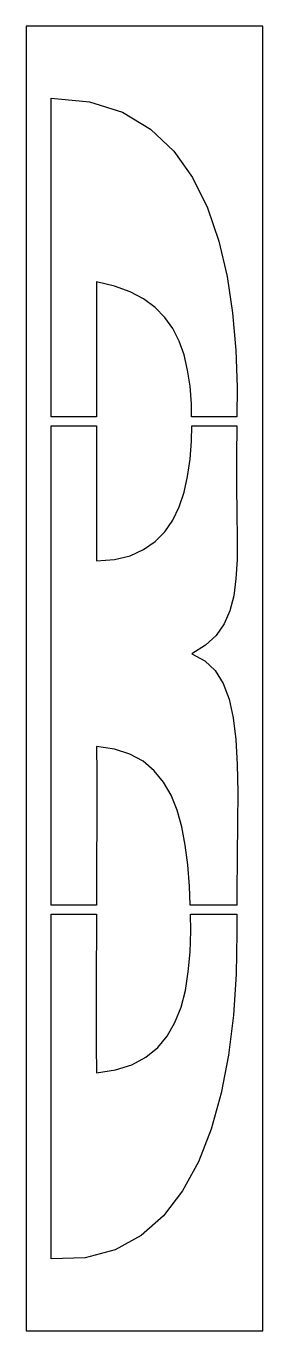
# Model space of a CAD drawing. Extents: x 0 to 20, y 0 to 110.
import ezdxf

# ---------------------------------------------------------------- set-up
doc = ezdxf.new("R2010")
doc.units = 0
doc.layers.add('CUT', color=7, linetype='Continuous')
doc.layers.add('OUTSIDE', color=1, linetype='Continuous')

msp = doc.modelspace()

# ---------------------------------------------------------------- linework, layer by layer
at = {"layer": 'CUT'}
for points in [[(17.4431, 85.8161), (17.7175, 82.6801), (17.8253, 79.5735), (17.8089, 77.0487), (13.982, 77.0487), (13.9543, 78.1623), (13.8465, 79.6323), (13.6407, 81.0043), (13.3467, 82.2783), (12.9351, 83.4445), (12.3961, 84.5029), (11.7199, 85.4437), (10.9065, 86.2767), (9.9265, 87.0019), (8.7897, 87.5997), (7.4569, 88.0701), (5.9379, 88.4327), (5.9379, 86.4727), (5.9379, 84.5127), (5.9379, 82.5527), (5.9379, 80.5927), (5.9379, 78.6327), (5.9379, 77.0487), (2.1257, 77.0487), (2.1257, 79.4559), (2.1257, 87.6095), (2.1257, 95.7729), (2.1257, 103.9265), (5.3695, 103.6227), (8.1527, 102.7309), (10.5047, 101.3197), (12.4647, 99.4675), (14.0523, 97.2331), (15.3165, 94.6753), (16.2769, 91.8823), (16.9825, 88.9031)], [(17.8155, 65.0401), (17.7175, 63.4133), (17.5313, 61.9727), (17.2079, 60.7085), (16.7277, 59.6011), (16.0515, 58.6309), (15.1499, 57.7979), (13.9935, 57.0727), (15.1009, 56.4847), (15.9731, 55.6615), (16.6493, 54.5835), (17.1491, 53.2507), (17.4921, 51.6729), (17.7077, 49.8501), (17.8253, 47.7627), (17.8743, 45.4303), (17.8645, 42.8431), (17.8351, 40.0011), (17.8057, 36.9043), (17.8057, 35.8887), (13.8644, 35.8887), (13.7975, 37.5021), (13.6603, 39.2857), (13.4447, 40.9419), (13.1507, 42.4903), (12.7587, 43.8917), (12.2491, 45.1559), (11.6023, 46.2731), (10.8183, 47.2237), (9.8775, 48.0175), (8.7603, 48.6251), (7.4569, 49.0465), (5.9575, 49.2719), (5.9673, 46.9787), (5.9673, 44.6855), (5.9673, 42.3923), (5.9575, 40.0991), (5.9575, 37.8059), (5.9493, 35.8887), (2.1257, 35.8887), (2.1257, 38.6879), (2.1257, 46.8415), (2.1257, 54.9951), (2.1257, 63.1487), (2.1257, 71.3023), (2.1257, 76.2967), (5.9379, 76.2967), (5.9379, 74.7127), (5.9379, 72.7527), (5.9379, 70.7927), (5.9379, 68.8327), (5.9379, 66.8727), (5.9379, 64.9127), (7.4569, 65.0401), (8.7897, 65.3537), (9.9265, 65.8633), (10.9065, 66.5395), (11.7199, 67.3725), (12.3961, 68.3525), (12.9351, 69.4697), (13.3467, 70.6947), (13.6407, 72.0373), (13.8465, 73.4779), (13.9543, 74.9969), (13.9864, 76.2967), (17.802, 76.2967), (17.7665, 73.7523), (17.7763, 71.2141), (17.8057, 68.9307), (17.8253, 66.8727)], [(17.7469, 30.0639), (17.5215, 26.6143), (17.1001, 23.2529), (16.4827, 20.0385), (15.6399, 17.0201), (14.5521, 14.2565), (13.2193, 11.8065), (11.6121, 9.7093), (9.7109, 8.0335), (7.5157, 6.8379), (4.9873, 6.1617), (2.1257, 6.0735), (2.1257, 14.2271), (2.1257, 22.3807), (2.1257, 30.5343), (2.1257, 35.1367), (5.9461, 35.1367), (5.9379, 33.2195), (5.9281, 30.9263), (5.9281, 28.6331), (5.9281, 26.3399), (5.9281, 24.0467), (5.9379, 21.7535), (7.5451, 21.9985), (8.9367, 22.4395), (10.1127, 23.0667), (11.1123, 23.8801), (11.9257, 24.8503), (12.5725, 25.9871), (13.0821, 27.2807), (13.4545, 28.7017), (13.6995, 30.2599), (13.8465, 31.9357), (13.9053, 33.7291), (13.8833, 35.1367), (17.8057, 35.1367), (17.8057, 33.5527)]]:
    msp.add_lwpolyline(points, close=True, dxfattribs=at)
at = {"layer": 'OUTSIDE'}
msp.add_lwpolyline([(0, 0), (20, 0), (20, 110), (0, 110)], close=True, dxfattribs=at)

doc.saveas('drawing.dxf')
